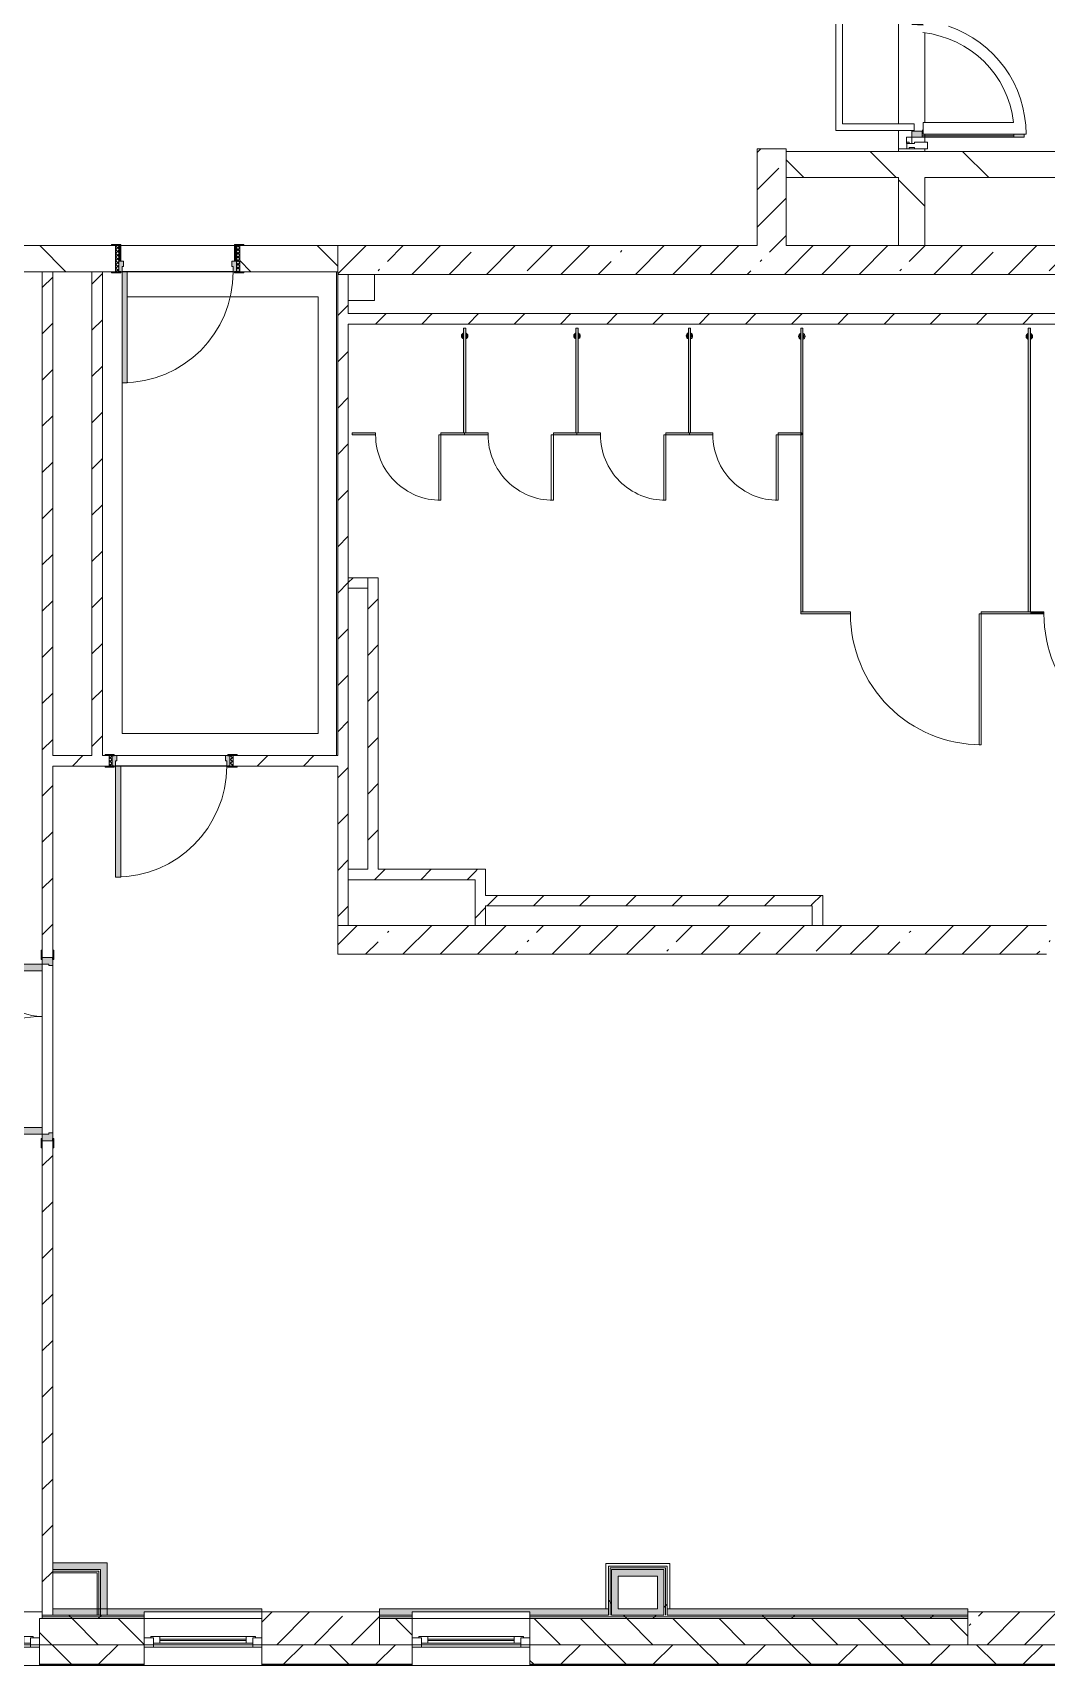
# Model space of a CAD drawing. Header units: millimetres. Extents: x 315 to 209858, y -8553 to 29000.
# Drawn here: x 166861 to 174615, y -258 to 12229 of the extents above; entities that cross this region are included whole.
import ezdxf

# ---------------------------------------------------------------- set-up
doc = ezdxf.new("R2010")
doc.units = ezdxf.units.MM
for name, color, linetype, lineweight in [('A-DETL-2', 7, 'Continuous', 5), ('A-DOOR-6', 7, 'Continuous', 5), ('A-GENM-6', 7, 'Continuous', 5), ('A-GLAZ-2', 7, 'Continuous', 5), ('A-GLAZ-CWMG-2', 7, 'Continuous', 5), ('A-WALL', 7, 'Continuous', 9), ('A-WALL-2', 7, 'Continuous', 5), ('I-WALL-5', 7, 'Continuous', 5), ('S-COLS-2', 7, 'Continuous', 5)]:
    doc.layers.add(name, color=color, linetype=linetype, lineweight=lineweight)
for name, color, linetype, lineweight, true_color in [('A-DETL-GENF-5', 7, 'Continuous', 5, 0xe2e2e2), ('A-DETL-GENF-6', 7, 'Continuous', 5, 0xaaaaaa), ('A-DOOR-2', 7, 'Continuous', 5, 0xaaaaaa), ('A-DOOR-3', 7, 'Continuous', 5, 0xe2e2e2), ('A-DOOR-FRAM-2', 7, 'Continuous', 5, 0xe2e2e2), ('A-DOOR-FRAM-3', 7, 'Continuous', 5, 0xaaaaaa), ('A-FLOR-2', 7, 'Continuous', 5, 0xaaaaaa), ('A-GENM-7', 7, 'Continuous', 5, 0xe2ddcd), ('I-WALL-3', 7, 'Continuous', 5, 0xe7e7e7), ('I-WALL-4', 7, 'Continuous', 9, 0xe7e7e7)]:
    doc.layers.add(name, color=color, linetype=linetype, lineweight=lineweight, true_color=true_color)
pattern_1 = [(45, (74985, 0), (-176.7767, 176.7767), [])]
pattern_2 = [(45, (74985, 0), (-285.1231, 285.1231), []), (45, (75270.13, 0), (-285.1231, 285.1231), [504.031, -100.806, 16.764, -84.042])]
pattern_3 = [(135, (74985, 0), (-353.5534, -353.5534), [])]
pattern_4 = [(45, (74985, 0), (-530.33, 530.33), []), (135, (74985, 0), (-530.33, -530.33), [])]

# ---------------------------------------------------------------- blocks, each defined once
blk = doc.blocks.new('120_Окно_СКБ_1Ст - 120_Окно_СКБ_1Ст 900х2500_h_ с форточкой-V149-2_3_2_птичка')
at = {"layer": 'A-GLAZ-2'}
for p, q in [((-450, -127), (-450, -57)), ((-450, -57), (-380, -57)), ((450, -57), (-450, -57)), ((-380, -57), (-380, -127)), ((380, -87), (-380, -87)), ((-380, -87), (-380, -127)), ((-330, -137), (-330, -87)), ((-330, -107), (330, -107)), ((330, -117), (-330, -117)), ((330, -137), (330, -87)), ((380, -127), (380, -57)), ((380, -57), (450, -57)), ((380, -127), (380, -87)), ((450, -57), (450, -127)), ((-380, -127), (-450, -127)), ((-450, -127), (-400, -127)), ((-380, -127), (-400, -127)), ((-400, -127), (-400, -137)), ((-400, -137), (400, -137)), ((400, -137), (-400, -137)), ((450, -127), (380, -127)), ((400, -127), (380, -127)), ((400, -127), (450, -127)), ((400, -137), (400, -127))]:
    blk.add_line(p, q, dxfattribs=at)
blk = doc.blocks.new('120_Окно_СКБ_1Ст - 120_Окно_СКБ_1Ст 900х2500_h_ с форточкой-22876038-2_3_2_птичка')
at = {"layer": 'A-GLAZ-2'}
for p, q in [((-450, -127), (-450, -57)), ((-450, -57), (-380, -57)), ((450, -57), (-450, -57)), ((-380, -57), (-380, -127)), ((380, -87), (-380, -87)), ((-380, -87), (-380, -127)), ((-330, -137), (-330, -87)), ((-330, -107), (330, -107)), ((330, -117), (-330, -117)), ((330, -137), (330, -87)), ((380, -127), (380, -57)), ((380, -57), (450, -57)), ((380, -127), (380, -87)), ((450, -57), (450, -127)), ((-380, -127), (-450, -127)), ((-450, -127), (-400, -127)), ((-380, -127), (-400, -127)), ((-400, -127), (-400, -137)), ((-400, -137), (400, -137)), ((400, -137), (-400, -137)), ((450, -127), (380, -127)), ((400, -127), (380, -127)), ((400, -127), (450, -127)), ((400, -137), (400, -127))]:
    blk.add_line(p, q, dxfattribs=at)
blk = doc.blocks.new('BSC_Колонна _Прямоугольная - 250х900-23282983-2_3_2_птичка')
at = {"layer": 'S-COLS-2'}
h = blk.add_hatch(dxfattribs=at)
h.set_pattern_fill('FP_145', color=256, style=0, pattern_type=2)
h.set_pattern_definition([(45, (-99480, -25), (-285.1231, 285.1231), []), (45, (-99194.88, -25), (-285.1231, 285.1231), [504.031, -100.806, 16.764, -84.042])])
h.paths.add_polyline_path([(450, -125), (450, 125), (-450, 125), (-450, -125)])
for p, q in [((450, 125), (-450, 125)), ((-450, 125), (-450, -125)), ((450, -125), (450, 125)), ((-450, -125), (450, -125))]:
    blk.add_line(p, q, dxfattribs=at)
blk = doc.blocks.new('110_Дверь_СКБ_2Ст - Д-5_п_ Из игровой в коридор-32215844-2_3_2_птичка')
at = {"layer": 'A-DOOR-3'}
for points in [[(-638, 940), (-638, 40), (-588, 40), (-588, 940)], [(612, 370), (612, 40), (662, 40), (662, 440), (612, 440)]]:
    blk.add_hatch(color=256, dxfattribs=at).paths.add_polyline_path(points)
h = blk.add_hatch(color=256, dxfattribs=at)
h.paths.add_polyline_path([(-688, 40), (-688, -40), (-628, -40), (-628, -10), (-638, -10), (-638, 40)])
h.paths.add_polyline_path([(652, -40), (712, -40), (712, 40), (662, 40), (662, -10), (652, -10)])
at = {"layer": 'A-DOOR-FRAM-2'}
for points in [[(-743, 40), (-672, 40), (-672, 48), (-743, 48)], [(698, 40), (768, 40), (768, 48), (698, 48)], [(-743, -48), (-672, -48), (-672, -40), (-743, -40)], [(698, -48), (768, -48), (768, -40), (698, -40)]]:
    blk.add_hatch(color=256, dxfattribs=at).paths.add_polyline_path(points)
at = {"layer": 'A-DOOR-2'}
for p, q in [((-638, 940), (-638, 40)), ((-588, 940), (-638, 940)), ((-588, 40), (-588, 940)), ((662, 440), (612, 440)), ((612, 440), (612, 40)), ((662, 40), (662, 440)), ((-638, 40), (-588, 40)), ((612, 40), (662, 40))]:
    blk.add_line(p, q, dxfattribs=at)
for centre, radius, start, end in [((-638, 40), 900, 0, 90), ((662, 40), 400, 90, 180)]:
    blk.add_arc(centre, radius, start, end, dxfattribs=at)
at = {"layer": 'A-DOOR-FRAM-3'}
for p, q in [((-672, 48), (-743, 48)), ((-743, 48), (-743, 40)), ((-743, 40), (-672, 40)), ((-638, 40), (-688, 40)), ((-688, 40), (-688, -40)), ((-672, 40), (-672, 48)), ((-638, -10), (-638, 40)), ((662, 40), (662, -10)), ((712, 40), (662, 40)), ((768, 48), (698, 48)), ((698, 48), (698, 40)), ((698, 40), (768, 40)), ((712, -40), (712, 40)), ((768, 40), (768, 48)), ((-672, -40), (-743, -40)), ((-743, -40), (-743, -48)), ((-743, -48), (-672, -48)), ((-688, -40), (-628, -40)), ((-672, -39), (-688, -39)), ((-688, -39), (-688, -40)), ((-688, -40), (-672, -40)), ((-672, -40), (-672, -39)), ((-672, -48), (-672, -40)), ((-628, -10), (-638, -10)), ((-628, -40), (-628, -10)), ((662, -10), (652, -10)), ((652, -10), (652, -40)), ((652, -40), (712, -40)), ((712, -39), (698, -39)), ((698, -39), (698, -40)), ((698, -40), (712, -40)), ((768, -40), (698, -40)), ((698, -40), (698, -48)), ((698, -48), (768, -48)), ((712, -40), (712, -39)), ((768, -48), (768, -40))]:
    blk.add_line(p, q, dxfattribs=at)
blk = doc.blocks.new('BSC_Колонна _Прямоугольная - 250х900-V151-2_3_2_птичка')
at = {"layer": 'S-COLS-2'}
h = blk.add_hatch(dxfattribs=at)
h.set_pattern_fill('FP_148', color=256, style=0, pattern_type=2)
h.set_pattern_definition([(45, (-94080, -25), (-285.1231, 285.1231), []), (45, (-93794.88, -25), (-285.1231, 285.1231), [504.031, -100.806, 16.764, -84.042])])
h.paths.add_polyline_path([(450, -125), (450, 125), (-450, 125), (-450, -125), (-379, -125)])
for p, q in [((450, 125), (-450, 125)), ((-450, 125), (-450, -125)), ((450, -125), (450, 125)), ((-450, -125), (450, -125))]:
    blk.add_line(p, q, dxfattribs=at)
blk = doc.blocks.new('110_Дверь_СКБ_1Ст_Внутренняя1 - Д-8 950x2100h_охрана-V107-2_3_2_птичка')
at = {"layer": 'A-DOOR-2'}
h = blk.add_hatch(dxfattribs=at)
h.set_pattern_fill('FP_118', color=256, style=0, pattern_type=2)
h.set_pattern_definition([(135, (1826.41, 164.685), (-14.14214, -14.14214), []), (225, (1826.41, 164.685), (14.14214, -14.14214), [])])
h.paths.add_polyline_path([(487, 100), (462, 100), (462, -100), (487, -100)])
at = {"layer": 'A-DOOR-3'}
h = blk.add_hatch(color=256, dxfattribs=at)
h.paths.add_polyline_path([(437, 100), (437, 60), (427, 60), (427, 20), (462, 20), (462, 100)])
h.paths.add_polyline_path([(-413, 100), (-438, 100), (-438, 20), (-403, 20), (-403, 60), (-413, 60)])
at = {"layer": 'A-DOOR-FRAM-2'}
for points in [[(397, 950), (397, 100), (437, 100), (437, 950)], [(-493, 108), (-493, 100), (-423, 100), (-423, 108)], [(-423, 20), (-438, 20), (-438, -100), (-423, -100)], [(517, 108), (447, 108), (447, 100), (517, 100)], [(462, 20), (447, 20), (447, -100), (462, -100)], [(-493, -100), (-493, -108), (-423, -108), (-423, -100)], [(447, -100), (447, -108), (517, -108), (517, -100)]]:
    blk.add_hatch(color=256, dxfattribs=at).paths.add_polyline_path(points)
at = {"layer": 'A-DOOR-FRAM-3'}
h = blk.add_hatch(dxfattribs=at)
h.set_pattern_fill('FP_119', color=256, style=0, pattern_type=2)
h.set_pattern_definition([(45, (-296.384, 164.685), (-14.1421, 14.1421), []), (135, (-296.384, 164.685), (-14.1421, -14.1421), [])])
h.paths.add_polyline_path([(-438, 100), (-463, 100), (-463, -100), (-438, -100)])
at = {"layer": 'A-DOOR-2'}
for p, q in [((437, 950), (397, 950)), ((397, 950), (397, 100)), ((437, 100), (437, 950)), ((397, 100), (437, 100))]:
    blk.add_line(p, q, dxfattribs=at)
blk.add_arc((437, 100), 850, 90, 180, dxfattribs=at)
at = {"layer": 'A-DOOR-FRAM-3'}
for p, q in [((-423, 108), (-493, 108)), ((-493, 108), (-493, 100)), ((-493, 100), (-423, 100)), ((-438, 100), (-463, 100)), ((-463, 100), (-463, -100)), ((-413, 100), (-438, 100)), ((-438, 100), (-438, 20)), ((-438, -100), (-438, 100)), ((-423, 100), (-438, 100)), ((-438, 100), (-438, 99)), ((-438, 99), (-423, 99)), ((-438, 20), (-403, 20)), ((-423, 20), (-438, 20)), ((-438, 20), (-438, -100)), ((-423, 100), (-423, 108)), ((-423, 99), (-423, 100)), ((-423, -100), (-423, 20)), ((-413, 60), (-413, 100)), ((-403, 60), (-413, 60)), ((-403, 20), (-403, 60)), ((437, 60), (427, 60)), ((427, 60), (427, 20)), ((427, 20), (462, 20)), ((437, 100), (437, 60)), ((462, 100), (437, 100)), ((517, 108), (447, 108)), ((447, 108), (447, 100)), ((462, 100), (447, 100)), ((447, 100), (447, 99)), ((447, 100), (517, 100)), ((447, 99), (462, 99)), ((462, 20), (447, 20)), ((447, 20), (447, -100)), ((462, 20), (462, 100)), ((487, 100), (462, 100)), ((462, 100), (462, -100)), ((462, 99), (462, 100)), ((462, -100), (462, 20)), ((487, -100), (487, 100)), ((517, 100), (517, 108)), ((-423, -100), (-493, -100)), ((-493, -100), (-493, -108)), ((-493, -108), (-423, -108)), ((-463, -100), (-438, -100)), ((-438, -100), (-423, -100)), ((-423, -108), (-423, -100)), ((447, -100), (462, -100)), ((517, -100), (447, -100)), ((447, -100), (447, -108)), ((447, -108), (517, -108)), ((462, -100), (487, -100)), ((517, -108), (517, -100))]:
    blk.add_line(p, q, dxfattribs=at)
blk = doc.blocks.new('110_Дверь_СКБ_1Ст_Внутренняя1 - Д-8 950x2100h_охрана-V153-2_3_2_птичка')
at = {"layer": 'A-DOOR-2'}
h = blk.add_hatch(dxfattribs=at)
h.set_pattern_fill('FP_150', color=256, style=0, pattern_type=2)
h.set_pattern_definition([(135, (1826.41, 104.685), (-14.14214, -14.14214), []), (225, (1826.41, 104.685), (14.14214, -14.14214), [])])
h.paths.add_polyline_path([(487, 40), (462, 40), (462, -40), (487, -40)])
at = {"layer": 'A-DOOR-3'}
h = blk.add_hatch(color=256, dxfattribs=at)
h.paths.add_polyline_path([(437, 40), (437, 0), (427, 0), (427, -40), (462, -40), (462, 40)])
h.paths.add_polyline_path([(-413, 40), (-438, 40), (-438, -40), (-403, -40), (-403, 0), (-413, 0)])
at = {"layer": 'A-DOOR-FRAM-2'}
for points in [[(397, 890), (397, 40), (437, 40), (437, 890)], [(-493, 48), (-493, 40), (-423, 40), (-423, 48)], [(517, 48), (447, 48), (447, 40), (517, 40)], [(-423, -40), (-493, -40), (-493, -48), (-423, -48)], [(447, -40), (447, -48), (517, -48), (517, -40)]]:
    blk.add_hatch(color=256, dxfattribs=at).paths.add_polyline_path(points)
at = {"layer": 'A-DOOR-FRAM-3'}
h = blk.add_hatch(dxfattribs=at)
h.set_pattern_fill('FP_151', color=256, style=0, pattern_type=2)
h.set_pattern_definition([(45, (-296.384, 104.685), (-14.1421, 14.1421), []), (135, (-296.384, 104.685), (-14.1421, -14.1421), [])])
h.paths.add_polyline_path([(-438, 40), (-463, 40), (-463, -40), (-438, -40)])
at = {"layer": 'A-DOOR-2'}
for p, q in [((437, 890), (397, 890)), ((397, 890), (397, 40)), ((437, 40), (437, 890)), ((397, 40), (437, 40))]:
    blk.add_line(p, q, dxfattribs=at)
blk.add_arc((437, 40), 850, 90, 180, dxfattribs=at)
at = {"layer": 'A-DOOR-FRAM-3'}
for p, q in [((-423, 48), (-493, 48)), ((-493, 48), (-493, 40)), ((-493, 40), (-423, 40)), ((-438, 40), (-463, 40)), ((-463, 40), (-463, -40)), ((-413, 40), (-438, 40)), ((-438, 40), (-438, -40)), ((-438, -40), (-438, 40)), ((-423, 40), (-438, 40)), ((-438, 40), (-438, 39)), ((-438, 39), (-423, 39)), ((-423, 40), (-423, 48)), ((-423, 39), (-423, 40)), ((-413, 0), (-413, 40)), ((-403, 0), (-413, 0)), ((-403, -40), (-403, 0)), ((437, 0), (427, 0)), ((427, 0), (427, -40)), ((437, 40), (437, 0)), ((462, 40), (437, 40)), ((517, 48), (447, 48)), ((447, 48), (447, 40)), ((462, 40), (447, 40)), ((447, 40), (447, 39)), ((447, 40), (517, 40)), ((447, 39), (462, 39)), ((462, -40), (462, 40)), ((487, 40), (462, 40)), ((462, 40), (462, -40)), ((462, 39), (462, 40)), ((487, -40), (487, 40)), ((517, 40), (517, 48)), ((-423, -40), (-493, -40)), ((-493, -40), (-493, -48)), ((-493, -48), (-423, -48)), ((-463, -40), (-438, -40)), ((-423, -39), (-438, -39)), ((-438, -39), (-438, -40)), ((-438, -40), (-403, -40)), ((-438, -40), (-423, -40)), ((-423, -40), (-423, -39)), ((-423, -48), (-423, -40)), ((427, -40), (462, -40)), ((462, -39), (447, -39)), ((447, -39), (447, -40)), ((447, -40), (462, -40)), ((517, -40), (447, -40)), ((447, -40), (447, -48)), ((447, -48), (517, -48)), ((462, -40), (462, -39)), ((462, -40), (487, -40)), ((517, -48), (517, -40))]:
    blk.add_line(p, q, dxfattribs=at)
blk = doc.blocks.new('131_Сантехническая перегородка 7 - СП-1-V234-2_3_2_птичка')
at = {"layer": 'A-GENM-7'}
blk.add_hatch(color=256, dxfattribs=at).paths.add_polyline_path([(2166, 8), (-4, 8), (-4, -8), (2166, -8)])
at = {"layer": 'A-GENM-6'}
for p, q in [((2166, 8), (-4, 8)), ((-4, 8), (-4, -8)), ((2166, -8), (2166, 8)), ((-4, -8), (2166, -8))]:
    blk.add_line(p, q, dxfattribs=at)
at = {"layer": 'A-GENM-6', "flags": 128}
for points in [[(71, 8), (71, 9), (71, 9), (70, 9), (70, 10), (70, 10), (69, 11), (69, 11), (68, 12), (68, 12), (67, 12), (67, 13), (66, 13), (66, 13), (65, 14), (65, 14), (64, 14), (64, 14), (63, 14), (62, 15), (62, 15), (61, 15), (61, 15), (60, 15), (59, 15), (59, 15), (58, 15), (58, 15), (57, 15), (56, 15), (56, 15), (55, 15), (55, 15), (54, 14), (54, 14), (53, 14), (52, 14), (52, 13), (51, 13), (51, 13), (50, 13), (50, 12), (49, 12), (49, 11), (48, 11), (48, 11), (48, 10), (47, 10), (47, 9), (46, 9), (46, 8), (46, 8)], [(46, -8), (46, -9), (47, -9), (47, -9), (47, -10), (48, -10), (48, -11), (49, -11), (49, -12), (50, -12), (50, -12), (51, -13), (51, -13), (52, -13), (52, -14), (53, -14), (53, -14), (54, -14), (54, -14), (55, -15), (56, -15), (56, -15), (57, -15), (57, -15), (58, -15), (59, -15), (59, -15), (60, -15), (60, -15), (61, -15), (62, -15), (62, -15), (63, -15), (63, -14), (64, -14), (64, -14), (65, -14), (66, -13), (66, -13), (67, -13), (67, -13), (68, -12), (68, -12), (69, -11), (69, -11), (69, -11), (70, -10), (70, -10), (71, -9), (71, -9), (71, -8), (71, -8)]]:
    blk.add_lwpolyline(points, dxfattribs=at)
at = {"layer": 'A-GENM-6'}
for radius, start, end in [(24.6, 19.9113, 160.0887), (17.6, 45, 135), (17.6, 45, 135), (15.1, 45, 135), (24.6, 199.9113, 340.0887), (17.6, 225, 315), (17.6, 225, 315), (15.1, 225, 315)]:
    blk.add_arc((59, 0), radius, start, end, dxfattribs=at)
blk = doc.blocks.new('131_Сантехническая перегородка 6 - СП-1-V235-2_3_2_птичка')
at = {"layer": 'A-GENM-7'}
blk.add_hatch(color=256, dxfattribs=at).paths.add_polyline_path([(800, 8), (0, 8), (0, -8), (800, -8)])
at = {"layer": 'A-GENM-6'}
for p, q in [((800, 8), (0, 8)), ((0, 8), (0, -8)), ((800, -8), (800, 8)), ((0, -8), (800, -8))]:
    blk.add_line(p, q, dxfattribs=at)
at = {"layer": 'A-GENM-6', "flags": 128}
for points in [[(71, 8), (71, 9), (71, 9), (70, 9), (70, 10), (70, 10), (69, 11), (69, 11), (68, 12), (68, 12), (67, 12), (67, 13), (66, 13), (66, 13), (65, 14), (65, 14), (64, 14), (64, 14), (63, 14), (62, 15), (62, 15), (61, 15), (61, 15), (60, 15), (59, 15), (59, 15), (58, 15), (58, 15), (57, 15), (56, 15), (56, 15), (55, 15), (55, 15), (54, 14), (54, 14), (53, 14), (52, 14), (52, 13), (51, 13), (51, 13), (50, 13), (50, 12), (49, 12), (49, 11), (48, 11), (48, 11), (48, 10), (47, 10), (47, 9), (46, 9), (46, 8), (46, 8)], [(46, -8), (46, -9), (47, -9), (47, -9), (47, -10), (48, -10), (48, -11), (49, -11), (49, -12), (50, -12), (50, -12), (51, -13), (51, -13), (52, -13), (52, -14), (53, -14), (53, -14), (54, -14), (54, -14), (55, -15), (56, -15), (56, -15), (57, -15), (57, -15), (58, -15), (59, -15), (59, -15), (60, -15), (60, -15), (61, -15), (62, -15), (62, -15), (63, -15), (63, -14), (64, -14), (64, -14), (65, -14), (66, -13), (66, -13), (67, -13), (67, -13), (68, -12), (68, -12), (69, -11), (69, -11), (69, -11), (70, -10), (70, -10), (71, -9), (71, -9), (71, -8), (71, -8)]]:
    blk.add_lwpolyline(points, dxfattribs=at)
at = {"layer": 'A-GENM-6'}
for radius, start, end in [(24.6, 19.9113, 160.0887), (17.6, 45, 135), (17.6, 45, 135), (15.1, 45, 135), (24.6, 199.9113, 340.0887), (17.6, 225, 315), (17.6, 225, 315), (15.1, 225, 315)]:
    blk.add_arc((59, 0), radius, start, end, dxfattribs=at)
blk = doc.blocks.new('131_Сантехническая перегородка_Дверь МГН - СД-1-V236-2_3_2_птичка')
at = {"layer": 'A-GENM-7'}
for points in [[(-370, 8), (-370, -8), (10, -8), (10, 8)], [(1010, 8), (1010, -8), (1390, -8), (1390, 8), (1276, 8)]]:
    blk.add_hatch(color=256, dxfattribs=at).paths.add_polyline_path(points)
at = {"layer": 'A-DOOR-6'}
for p, q in [((10, 1008), (26, 1008)), ((10, 8), (10, 1008)), ((26, 8), (26, 1008)), ((10, 8), (26, 8))]:
    blk.add_line(p, q, dxfattribs=at)
blk.add_arc((10, 8), 1000, 360, 90, dxfattribs=at)
at = {"layer": 'A-GENM-6'}
for p, q in [((10, 8), (-370, 8)), ((-370, 8), (-370, -8)), ((10, -8), (10, 8)), ((1390, 8), (1010, 8)), ((1010, 8), (1010, -8)), ((1390, -8), (1390, 8)), ((-370, -8), (10, -8)), ((1010, -8), (1390, -8))]:
    blk.add_line(p, q, dxfattribs=at)
blk = doc.blocks.new('131_Сантехническая перегородка_Дверь 5 - СД-1-V237-2_3_2_птичка')
at = {"layer": 'A-GENM-7'}
for points in [[(70, 8), (70, -8), (250, -8), (250, 8)], [(750, 8), (750, -8), (930, -8), (930, 8)]]:
    blk.add_hatch(color=256, dxfattribs=at).paths.add_polyline_path(points)
at = {"layer": 'A-DOOR-6'}
for p, q in [((266, 508), (250, 508)), ((250, 8), (250, 508)), ((266, 8), (266, 508)), ((266, 8), (250, 8))]:
    blk.add_line(p, q, dxfattribs=at)
blk.add_arc((250, 8), 500, 360, 90, dxfattribs=at)
at = {"layer": 'A-GENM-6'}
for p, q in [((250, 8), (70, 8)), ((70, 8), (70, -8)), ((250, -8), (250, 8)), ((930, 8), (750, 8)), ((750, 8), (750, -8)), ((930, -8), (930, 8)), ((70, -8), (250, -8)), ((750, -8), (930, -8))]:
    blk.add_line(p, q, dxfattribs=at)
blk = doc.blocks.new('131_Сантехническая перегородка_Дверь МГН 2 - СД-1-V238-2_3_2_птичка')
at = {"layer": 'A-GENM-7'}
for points in [[(-430, 8), (-430, -8), (10, -8), (10, 8)], [(1010, 8), (1010, -8), (1110, -8), (1110, 8)]]:
    blk.add_hatch(color=256, dxfattribs=at).paths.add_polyline_path(points)
at = {"layer": 'A-DOOR-6'}
for p, q in [((10, 1008), (26, 1008)), ((10, 8), (10, 1008)), ((26, 8), (26, 1008)), ((10, 8), (26, 8))]:
    blk.add_line(p, q, dxfattribs=at)
blk.add_arc((10, 8), 1000, 360, 90, dxfattribs=at)
at = {"layer": 'A-GENM-6'}
for p, q in [((10, 8), (-430, 8)), ((-430, 8), (-430, -8)), ((10, -8), (10, 8)), ((1110, 8), (1010, 8)), ((1010, 8), (1010, -8)), ((1110, -8), (1110, 8)), ((-430, -8), (10, -8)), ((1010, -8), (1110, -8))]:
    blk.add_line(p, q, dxfattribs=at)
blk = doc.blocks.new('Дверь_Витражная_остекление_ - ВВ-7 остекление-32349468-2_3_2_птичка')
at = {"layer": 'A-DETL-GENF-5'}
for points in [[(-860, -107), (-860, -880), (-837, -880), (-837, -107), (-815, -107), (-815, -20), (-860, -20)], [(865, -104), (878, -104), (878, -880), (910, -880), (910, -140), (900, -140), (900, -40), (910, -40), (910, -20), (865, -20)]]:
    blk.add_hatch(color=256, dxfattribs=at).paths.add_polyline_path(points)
at = {"layer": 'A-DETL-GENF-6'}
for p, q in [((-815, -20), (-860, -20)), ((-860, -880), (-860, -20)), ((-815, -20), (-860, -20)), ((-860, -20), (-860, -880)), ((-860, -100), (-815, -100)), ((-850, -800), (-850, -100)), ((-815, -107), (-815, -20)), ((-815, -107), (-815, -20)), ((-806, -107), (-806, -100)), ((865, -104), (865, -20)), ((865, -20), (865, -104)), ((900, -100), (865, -100)), ((900, -800), (900, -140)), ((910, -880), (910, -140)), ((910, -880), (910, -140)), ((-860, -800), (-837, -800)), ((910, -800), (878, -800)), ((-860, -880), (-837, -880)), ((-860, -880), (-837, -880)), ((910, -880), (878, -880)), ((878, -880), (910, -880))]:
    blk.add_line(p, q, dxfattribs=at)
at = {"layer": 'A-DOOR-2'}
for p, q in [((-910, 20), (-860, 20)), ((-910, -20), (-910, 20)), ((-860, 20), (-860, -20)), ((860, 20), (910, 20)), ((860, -20), (860, 20)), ((910, 20), (910, -20)), ((-860, -20), (-910, -20)), ((-860, -880), (-860, -20)), ((910, -20), (860, -20)), ((860, -104), (860, -39))]:
    blk.add_line(p, q, dxfattribs=at)
for centre, start, end in [((-860, -20), 354.2215, 0), ((860, -20), 180, 185.7785), ((-860, -20), 270, 271.5473)]:
    blk.add_arc(centre, 860, start, end, dxfattribs=at)
blk = doc.blocks.new('Прямоугольный импост - Импост структурный с накладкой - 160мм Темный-32310142-2_3_2_птичка')
at = {"layer": 'A-GLAZ-CWMG-2'}
for p, q in [((-50, 0), (-50, 17)), ((-50, 17), (0, 17)), ((-40, 0), (-50, 0)), ((-40, -40), (-40, 0)), ((0, 0), (-10, 0)), ((-10, 0), (-10, -40)), ((0, 17), (0, 0)), ((-50, -140), (-50, -40)), ((-50, -40), (-40, -40)), ((-10, -40), (0, -40)), ((0, -40), (0, -140)), ((0, -140), (-50, -140))]:
    blk.add_line(p, q, dxfattribs=at)

msp = doc.modelspace()

# ---------------------------------------------------------------- hatches: boundary and pattern name
at = {"layer": 'A-WALL-2'}
h = msp.add_hatch(dxfattribs=at)
h.set_pattern_fill('FP_115', color=256, style=0, pattern_type=2)
h.set_pattern_definition([(135, (74985, 0), (-176.7767, -176.7767), [])])
h.paths.add_polyline_path([(197815, -100), (197815, 100), (197015, 100), (197015, -100)])
h.paths.add_polyline_path([(184821, -100), (185215, -100), (185215, 100), (183915, 100), (183915, -100), (184300.5, -100)])
h.paths.add_polyline_path([(194189.4, -100), (194315, -100), (194315, 100), (193815, 100), (193815, -100)])
h.paths.add_polyline_path([(188415, -100), (188665, -100), (188665, 100), (188415, 100)])
h.paths.add_polyline_path([(190546.1, -100), (190615, -100), (190615, 100), (189565, 100), (189565, -100)])
h.paths.add_polyline_path([(169765, -100), (169765, 100), (169515, 100), (169515, -100), (169727.4, -100)])
h.paths.add_polyline_path([(176715, -100), (176715, 100), (175815, 100), (175815, -100), (175973, -100)])
h.paths.add_polyline_path([(170665, -100), (174015, -100), (174015, 100), (170665, 100)])
h.paths.add_polyline_path([(179095.8, -100), (179815, -100), (179815, 100), (178765, 100), (178765, -100)])
h.paths.add_polyline_path([(177865, -100), (177865, 100), (177615, 100), (177615, -100)])
h.paths.add_polyline_path([(167645.5, -100), (167715, -100), (167715, 100), (166915, 100), (166915, -100), (167125.1, -100)])
h = msp.add_hatch(dxfattribs=at)
h.set_pattern_fill('FP_105', color=256, style=0, pattern_type=2)
h.set_pattern_definition([(45, (74985, 0), (-353.5534, 353.5534), []), (135, (74985, 0), (-353.5534, -353.5534), [])])
h.paths.add_polyline_path([(197015, -250), (197815, -250), (197815, -100), (197015, -100)])
h.paths.add_polyline_path([(196115, -250), (196115, -100), (195215, -100), (195215, -250), (195750.8, -250)])
h.paths.add_polyline_path([(199914.6, -250), (200065, -250), (200065, -100), (198715, -100), (198715, -250), (198873.6, -250)])
h.paths.add_polyline_path([(188464.3, -250), (188665, -250), (188665, -100), (187515, -100), (187515, -250), (187943.8, -250)])
h.paths.add_polyline_path([(184300.5, -250), (185215, -250), (185215, -100), (183915, -100), (183915, -250)])
h.paths.add_polyline_path([(183015, -250), (183015, -100), (182115, -100), (182115, -250), (182218.7, -250)])
h.paths.add_polyline_path([(189565, -250), (190615, -250), (190615, -100), (189565, -100)])
h.paths.add_polyline_path([(194315, -250), (194315, -100), (192915, -100), (192915, -250), (194189.4, -250)])
h.paths.add_polyline_path([(169765, -250), (169765, -100), (168615, -100), (168615, -250), (169727.4, -250)])
h.paths.add_polyline_path([(179095.8, -250), (179815, -250), (179815, -100), (178765, -100), (178765, -250)])
h.paths.add_polyline_path([(170768.4, -250), (174915, -250), (174915, -100), (170665, -100), (170665, -250)])
h.paths.add_polyline_path([(177865, -250), (177865, -100), (175815, -100), (175815, -250), (177014, -250)])
h.paths.add_polyline_path([(167645.5, -250), (167715, -250), (167715, -100), (166915, -100), (166915, -250), (167125.1, -250)])
h.paths.add_polyline_path([(164522.7, -250), (166015, -250), (166015, -100), (164195, -100), (164195, -250)])
at = {"layer": 'I-WALL-3'}
for points in [[(171340, 175), (171340, 475), (171290, 475), (171290, 175)], [(171640, 425), (171690, 425), (171690, 475), (171340, 475), (171340, 425)], [(171690, 175), (171690, 425), (171640, 425), (171640, 175)]]:
    msp.add_hatch(color=256, dxfattribs=at).paths.add_polyline_path(points)
at = {"layer": 'I-WALL-4'}
for points in [[(167381, 475), (167431, 475), (167431, 525), (167015, 525), (167015, 475)], [(167431, 125), (167431, 475), (167381, 475), (167381, 125)], [(167015, 125), (167715, 125), (167715, 150), (168615, 150), (168615, 175), (167015, 175)]]:
    msp.add_hatch(color=256, dxfattribs=at).paths.add_polyline_path(points)
h = msp.add_hatch(color=256, dxfattribs=at)
h.paths.add_polyline_path([(174015, 125), (174015, 175), (171715, 175), (171715, 125), (173891.2, 125)])
h.paths.add_polyline_path([(169515, 125), (169765, 125), (169765, 150), (170665, 150), (170665, 125), (171265, 125), (171265, 175), (169515, 175), (169515, 150)])
h.paths.add_polyline_path([(171290, 125), (171690, 125), (171690, 175), (171290, 175)])
at = {"layer": 'I-WALL-5'}
h = msp.add_hatch(dxfattribs=at)
h.set_pattern_fill('FP_113', color=256, style=0, pattern_type=2)
h.set_pattern_definition(pattern_2)
h.paths.add_polyline_path([(172624, 10600), (172624, 11340), (172404, 11340), (172404, 10600)])
h = msp.add_hatch(dxfattribs=at)
h.set_pattern_fill('FP_116', color=256, style=0, pattern_type=2)
h.set_pattern_definition(pattern_3)
h.paths.add_polyline_path([(175574, 11120), (175574, 11320), (172624, 11320), (172624, 11120), (174932.1, 11120)])
h = msp.add_hatch(dxfattribs=at)
h.set_pattern_fill('FP_116', color=256, style=0, pattern_type=2)
h.set_pattern_definition(pattern_3)
h.paths.add_polyline_path([(173685, 10600), (173685, 11120), (173485, 11120), (173485, 10600)])
h = msp.add_hatch(dxfattribs=at)
h.set_pattern_fill('FP_116', color=256, style=0, pattern_type=2)
h.set_pattern_definition(pattern_3)
h.paths.add_polyline_path([(167395, 10400), (167495, 10400), (167495, 10600), (166370, 10600), (166370, 10400), (167315, 10400)])
h.paths.add_polyline_path([(164595, 10400), (164970, 10400), (164970, 10600), (164595, 10600), (164595, 10520)])
h.paths.add_polyline_path([(169195, 10400), (169195, 10600), (168445, 10600), (168445, 10400), (168686.5, 10400)])
h = msp.add_hatch(dxfattribs=at)
h.set_pattern_fill('FP_113', color=256, style=0, pattern_type=2)
h.set_pattern_definition(pattern_2)
h.paths.add_polyline_path([(176595, 10380), (176595, 10600), (169195, 10600), (169195, 10380), (174932.1, 10380)])
h = msp.add_hatch(dxfattribs=at)
h.set_pattern_fill('FP_117', color=256, style=0, pattern_type=2)
h.set_pattern_definition(pattern_1)
h.paths.add_polyline_path([(166935, 125), (167015, 125), (167015, 3755), (166935, 3755), (166935, 318)])
h.paths.add_polyline_path([(167015, 5155), (167015, 10400), (166935, 10400), (166935, 5155), (166985, 5155)])
h = msp.add_hatch(dxfattribs=at)
h.set_pattern_fill('FP_117', color=256, style=0, pattern_type=2)
h.set_pattern_definition(pattern_1)
h.paths.add_polyline_path([(167315, 6700), (167395, 6700), (167395, 10400), (167315, 10400), (167315, 6827)])
h = msp.add_hatch(dxfattribs=at)
h.set_pattern_fill('FP_117', color=256, style=0, pattern_type=2)
h.set_pattern_definition(pattern_1)
h.paths.add_polyline_path([(169275, 5400), (169275, 10380), (169195, 10377.4), (169195, 5400)])
h = msp.add_hatch(dxfattribs=at)
h.set_pattern_fill('FP_117', color=256, style=0, pattern_type=2)
h.set_pattern_definition(pattern_1)
h.paths.add_polyline_path([(176065, 10000), (176065, 10080), (169275, 10080), (169275, 10000), (172850.2, 10000)])
h = msp.add_hatch(dxfattribs=at)
h.set_pattern_fill('FP_117', color=256, style=0, pattern_type=2)
h.set_pattern_definition(pattern_1)
h.paths.add_polyline_path([(169425, 7980), (169425, 8060), (169275, 8060), (169275, 7980)])
h = msp.add_hatch(dxfattribs=at)
h.set_pattern_fill('FP_117', color=256, style=0, pattern_type=2)
h.set_pattern_definition(pattern_1)
h.paths.add_polyline_path([(169275, 7980), (169505, 7980), (169505, 8060), (169275, 8060), (169275, 8010.5)])
h = msp.add_hatch(dxfattribs=at)
h.set_pattern_fill('FP_117', color=256, style=0, pattern_type=2)
h.set_pattern_definition(pattern_1)
h.paths.add_polyline_path([(169505, 5830), (169505, 7980), (169425, 7980), (169425, 5830)])
h = msp.add_hatch(dxfattribs=at)
h.set_pattern_fill('FP_117', color=256, style=0, pattern_type=2)
h.set_pattern_definition(pattern_1)
h.paths.add_polyline_path([(168686.5, 6620), (169195, 6620), (169195, 6700), (168395, 6700), (168395, 6620), (168425, 6620)])
h.paths.add_polyline_path([(167015, 6620), (167445, 6620), (167445, 6700), (167015, 6700)])
h = msp.add_hatch(dxfattribs=at)
h.set_pattern_fill('FP_117', color=256, style=0, pattern_type=2)
h.set_pattern_definition(pattern_1)
h.paths.add_polyline_path([(170245, 5750), (170245, 5830), (169275, 5830), (169275, 5750)])
h = msp.add_hatch(dxfattribs=at)
h.set_pattern_fill('FP_117', color=256, style=0, pattern_type=2)
h.set_pattern_definition(pattern_1)
h.paths.add_polyline_path([(170325, 5400), (170325, 5830), (170245, 5830), (170245, 5400)])
h = msp.add_hatch(dxfattribs=at)
h.set_pattern_fill('FP_117', color=256, style=0, pattern_type=2)
h.set_pattern_definition(pattern_1)
h.paths.add_polyline_path([(172825, 5550), (172825, 5630), (170325, 5630), (170325, 5550)])
h = msp.add_hatch(dxfattribs=at)
h.set_pattern_fill('FP_117', color=256, style=0, pattern_type=2)
h.set_pattern_definition(pattern_1)
h.paths.add_polyline_path([(172850.2, 5400), (172905, 5400), (172905, 5630), (172825, 5630), (172825, 5400)])
h = msp.add_hatch(dxfattribs=at)
h.set_pattern_fill('FP_113', color=256, style=0, pattern_type=2)
h.set_pattern_definition(pattern_2)
h.paths.add_polyline_path([(176595, 5180), (176595, 5400), (175695, 5400), (175695, 5180), (176555, 5180)])
h.paths.add_polyline_path([(172850.2, 5180), (174645, 5180), (174645, 5400), (169195, 5400), (169195, 5180)])
h = msp.add_hatch(dxfattribs=at)
h.set_pattern_fill('FP_205', color=256, style=0, pattern_type=2)
h.set_pattern_definition(pattern_4)
h.paths.add_polyline_path([(171265, 125), (171277.5, 125), (171277.5, 500), (171265, 500), (171265, 175)])
h = msp.add_hatch(dxfattribs=at)
h.set_pattern_fill('FP_205', color=256, style=0, pattern_type=2)
h.set_pattern_definition(pattern_4)
h.paths.add_polyline_path([(171277.5, 125), (171290, 125), (171290, 487.5), (171277.5, 487.5), (171277.5, 175)])
h = msp.add_hatch(dxfattribs=at)
h.set_pattern_fill('FP_205', color=256, style=0, pattern_type=2)
h.set_pattern_definition(pattern_4)
h.paths.add_polyline_path([(171690, 125), (171702.5, 125), (171702.5, 475), (171690, 475), (171690, 175)])
h = msp.add_hatch(dxfattribs=at)
h.set_pattern_fill('FP_205', color=256, style=0, pattern_type=2)
h.set_pattern_definition(pattern_4)
h.paths.add_polyline_path([(171702.5, 125), (171715, 125), (171715, 487.5), (171702.5, 487.5), (171702.5, 175)])
h = msp.add_hatch(dxfattribs=at)
h.set_pattern_fill('FP_205', color=256, style=0, pattern_type=2)
h.set_pattern_definition(pattern_4)
h.paths.add_polyline_path([(167715, 112.5), (167715, 125), (166935, 125), (166935, 112.5), (167645.5, 112.5)])
h = msp.add_hatch(dxfattribs=at)
h.set_pattern_fill('FP_205', color=256, style=0, pattern_type=2)
h.set_pattern_definition(pattern_4)
h.paths.add_polyline_path([(171288.8, 112.5), (174015, 112.5), (174015, 125), (170665, 125), (170665, 112.5), (170768.4, 112.5)])
h.paths.add_polyline_path([(169515, 112.5), (169765, 112.5), (169765, 125), (169515, 125)])
h = msp.add_hatch(dxfattribs=at)
h.set_pattern_fill('FP_205', color=256, style=0, pattern_type=2)
h.set_pattern_definition(pattern_4)
h.paths.add_polyline_path([(166935, 100), (167715, 100), (167715, 112.5), (166935, 112.5)])
h = msp.add_hatch(dxfattribs=at)
h.set_pattern_fill('FP_205', color=256, style=0, pattern_type=2)
h.set_pattern_definition(pattern_4)
h.paths.add_polyline_path([(173891.2, 100), (174015, 100), (174015, 112.5), (170665, 112.5), (170665, 100), (172850.2, 100)])
h.paths.add_polyline_path([(169765, 100), (169765, 112.5), (169515, 112.5), (169515, 100), (169727.4, 100)])

# ---------------------------------------------------------------- linework, layer by layer
at = {"layer": 'A-DETL-2'}
for p, q in [((167585, 10207.5), (169045, 10207.5)), ((169045, 10207.5), (169045, 6867.5)), ((167545, 6867.5), (167545, 9550)), ((169045, 6867.5), (167545, 6867.5))]:
    msp.add_line(p, q, dxfattribs=at)
at = {"layer": 'A-FLOR-2'}
for p, q in [((173005, 13150), (173005, 11481.2)), ((173055, 11531.2), (173055, 13100)), ((173605, 11531.2), (173055, 11531.2)), ((173605, 11481.2), (173605, 11531.2)), ((174364.7, 11542.2), (173672.8, 11542.2)), ((173672.8, 11542.2), (173672.8, 11452.8)), ((173005, 11481.2), (173605, 11481.2)), ((173672.8, 11452.8), (174459.8, 11452.8)), ((168395, 10401.4), (167545, 10401.4)), ((167545, 10401), (168395, 10401)), ((169185, 6701.4), (169185, 10400)), ((169475, 10380), (169475, 10180)), ((169475, 10180), (169275, 10180)), ((167495, 6621.4), (168345, 6621.4)), ((168425, 6701.4), (169185, 6701.4)), ((171245, 174.2), (171245, 520)), ((171245, 520), (171735, 520)), ((171735, 520), (171735, 174.6))]:
    msp.add_line(p, q, dxfattribs=at)
for radius, start, end in [(870, 360, 71.40745), (780, 6.57701, 84.00325)]:
    msp.add_arc((173589.8, 11452.8), radius, start, end, dxfattribs=at)
at = {"layer": 'A-WALL'}
for p, q in [((173485, 10600), (173685, 10600)), ((167015, 10400), (166935, 10400)), ((167395, 10400), (167315, 10400)), ((169275, 10380), (169195, 10380)), ((169195, 5400), (169275, 5400)), ((167381, 475), (167015, 475)), ((167368.5, 462.5), (167015, 462.5)), ((167368.5, 125), (167368.5, 462.5)), ((167381, 125), (167381, 475)), ((171277.5, 487.5), (171277.5, 125)), ((171702.5, 487.5), (171277.5, 487.5)), ((171290, 475), (171290, 125)), ((171690, 475), (171290, 475)), ((171690, 125), (171690, 475)), ((171702.5, 125), (171702.5, 487.5)), ((166935, 125), (167715, 125)), ((167015, 175), (167015, 125)), ((169515, 125), (169765, 125)), ((170665, 125), (171265, 125)), ((171265, 175), (171265, 125)), ((171290, 125), (171690, 125)), ((171715, 175), (171715, 125)), ((171715, 125), (174015, 125)), ((166935, 112.5), (167715, 112.5)), ((166935, 100), (167715, 100)), ((169515, 112.5), (169765, 112.5)), ((169765, 100), (169515, 100)), ((170665, 112.5), (174015, 112.5)), ((174015, 100), (170665, 100)), ((166915, -100), (167715, -100)), ((167715, -100), (166915, -100)), ((169515, -100), (169765, -100)), ((169765, -100), (169515, -100)), ((170665, -100), (174015, -100)), ((174015, -100), (170665, -100)), ((166915, -250), (167715, -250)), ((166915, -253), (167715, -253)), ((168615, -250), (169765, -250)), ((168615, -253), (169765, -253)), ((170665, -250), (174915, -250)), ((170665, -253), (174915, -253))]:
    msp.add_line(p, q, dxfattribs=at)
at = {"layer": 'A-WALL-2'}
for p, q in [((166935, 100), (166915, 100)), ((166915, 100), (166915, -258)), ((167715, -258), (167715, 100)), ((169765, -258), (169765, 100)), ((170665, 100), (170665, -258)), ((166035, -100), (166915, -100)), ((167715, -100), (168615, -100)), ((168615, -100), (168615, -258)), ((169765, -100), (170665, -100)), ((164187, -258), (167715, -258)), ((167715, -258), (182115, -258))]:
    msp.add_line(p, q, dxfattribs=at)
at = {"layer": 'I-WALL-5'}
for p, q in [((173485, 11531.2), (173485, 13100)), ((173685, 12226.3), (173685, 11542.2)), ((173485, 11320), (173485, 11481.2)), ((173685, 11452.8), (173685, 11390)), ((172404, 11340), (172404, 10600)), ((172624, 11340), (172404, 11340)), ((172624, 10600), (172624, 11340)), ((175574, 11320), (172624, 11320)), ((173685, 11340), (173485, 11340)), ((173685, 11320), (173685, 11340)), ((172624, 11120), (173485, 11120)), ((173485, 11120), (173485, 10600)), ((173685, 10600), (173685, 11120)), ((173685, 11120), (175574, 11120)), ((167465, 10600), (166425, 10600)), ((167535, 10600), (168405, 10600)), ((172404, 10600), (168475, 10600)), ((169195, 6700), (169195, 10600)), ((173485, 10600), (172624, 10600)), ((175574, 10600), (173685, 10600)), ((166425, 10400), (166935, 10400)), ((166935, 10400), (166935, 5210)), ((167015, 6700), (167015, 10400)), ((167015, 10400), (167315, 10400)), ((167315, 10400), (167315, 6700)), ((167395, 6700), (167395, 10400)), ((167395, 10400), (167465, 10400)), ((168395, 10400), (167585, 10400)), ((168475, 10400), (169195, 10400)), ((169275, 10080), (169275, 10380)), ((169275, 10380), (176595, 10380)), ((176065, 10080), (169275, 10080)), ((169275, 5400), (169275, 10000)), ((169275, 10000), (176065, 10000)), ((169505, 8060), (169275, 8060)), ((169425, 8060), (169425, 5830)), ((169505, 5830), (169505, 8060)), ((169275, 7980), (169425, 7980)), ((167315, 6700), (167015, 6700)), ((167015, 6620), (167415, 6620)), ((167015, 5210), (167015, 6620)), ((167415, 6700), (167395, 6700)), ((167505, 6700), (168335, 6700)), ((168345, 6620), (167535, 6620)), ((169195, 6700), (168425, 6700)), ((168425, 6620), (169195, 6620)), ((169195, 6620), (169195, 5180)), ((169425, 5830), (169275, 5830)), ((169275, 5750), (170245, 5750)), ((170325, 5830), (169505, 5830)), ((170245, 5750), (170245, 5400)), ((170325, 5630), (170325, 5830)), ((172905, 5630), (170325, 5630)), ((172905, 5400), (172905, 5630)), ((170325, 5550), (172825, 5550)), ((170325, 5400), (170325, 5550)), ((172825, 5550), (172825, 5400)), ((174615, 5400), (169275, 5400)), ((169195, 5180), (174615, 5180)), ((166935, 3855), (166935, 5055)), ((167015, 5095), (167015, 3815)), ((166935, 3700), (166935, 100)), ((167015, 175), (167015, 3700)), ((167431, 525), (167015, 525)), ((167431, 125), (167431, 525)), ((171265, 500), (171265, 175)), ((171715, 500), (171265, 500)), ((171715, 175), (171715, 500)), ((167015, 450), (167356, 450)), ((167356, 450), (167356, 125)), ((171340, 175), (171340, 425)), ((171340, 425), (171640, 425)), ((171640, 425), (171640, 175)), ((166035, 150), (166935, 150)), ((168615, 175), (167015, 175)), ((167715, 100), (167715, 150)), ((167715, 150), (168615, 150)), ((168615, 150), (168615, 175)), ((171265, 175), (169515, 175)), ((169515, 175), (169515, 150)), ((169765, 100), (169765, 150)), ((169765, 150), (170665, 150)), ((170665, 150), (170665, 100)), ((171640, 175), (171340, 175)), ((174015, 175), (171715, 175)), ((174015, 150), (174015, 175)), ((168615, 100), (167715, 100)), ((170665, 100), (169765, 100))]:
    msp.add_line(p, q, dxfattribs=at)

# ---------------------------------------------------------------- block references
at = {"layer": 'A-DOOR-2'}
for name, p, rotation in [('Дверь_Витражная_остекление_ - ВВ-7 остекление-32349468-2_3_2_птичка', (173566, 12290), 89.99999999999993), ('110_Дверь_СКБ_1Ст_Внутренняя1 - Д-8 950x2100h_охрана-V107-2_3_2_птичка', (167982.5, 10500), 180), ('110_Дверь_СКБ_1Ст_Внутренняя1 - Д-8 950x2100h_охрана-V153-2_3_2_птичка', (167932.5, 6660), 180), ('110_Дверь_СКБ_2Ст - Д-5_п_ Из игровой в коридор-32215844-2_3_2_птичка', (166975, 4442.5), 89.99999999999991)]:
    msp.add_blockref(name, p, dxfattribs=dict(at, rotation=rotation))
at = {"layer": 'A-GENM-6'}
for name, p, rotation in [('131_Сантехническая перегородка 6 - СП-1-V235-2_3_2_птичка', (170165.6, 9968), 270.0000000000007), ('131_Сантехническая перегородка 6 - СП-1-V235-2_3_2_птичка', (171025.3, 9968), 270.0000000000007), ('131_Сантехническая перегородка 6 - СП-1-V235-2_3_2_птичка', (171884.9, 9968), 270.0000000000007), ('131_Сантехническая перегородка 7 - СП-1-V234-2_3_2_птичка', (172744.5, 9964.9), 269.9999999999999), ('131_Сантехническая перегородка 7 - СП-1-V234-2_3_2_птичка', (174485, 9964.9), 269.9999999999999), ('131_Сантехническая перегородка_Дверь 5 - СД-1-V237-2_3_2_птичка', (170234.5, 9160), 180), ('131_Сантехническая перегородка_Дверь 5 - СД-1-V237-2_3_2_птичка', (171094.5, 9160), 180), ('131_Сантехническая перегородка_Дверь 5 - СД-1-V237-2_3_2_птичка', (171954.5, 9160), 180), ('131_Сантехническая перегородка_Дверь 5 - СД-1-V237-2_3_2_птичка', (172814.5, 9160), 180), ('131_Сантехническая перегородка_Дверь МГН - СД-1-V236-2_3_2_птичка', (174126.5, 7791), 180), ('131_Сантехническая перегородка_Дверь МГН 2 - СД-1-V238-2_3_2_птичка', (175606.5, 7791), 180)]:
    msp.add_blockref(name, p, dxfattribs=dict(at, rotation=rotation))
at = {"layer": 'A-GLAZ-2', "rotation": 180}
for name, p in [('120_Окно_СКБ_1Ст - 120_Окно_СКБ_1Ст 900х2500_h_ с форточкой-V149-2_3_2_птичка', (166465, -175)), ('120_Окно_СКБ_1Ст - 120_Окно_СКБ_1Ст 900х2500_h_ с форточкой-22876038-2_3_2_птичка', (168165, -175)), ('120_Окно_СКБ_1Ст - 120_Окно_СКБ_1Ст 900х2500_h_ с форточкой-22876038-2_3_2_птичка', (170215, -175))]:
    msp.add_blockref(name, p, dxfattribs=at)
at = {"layer": 'A-GLAZ-CWMG-2', "extrusion": (0, 0, -1), "rotation": 270.0000000000001}
msp.add_blockref('Прямоугольный импост - Импост структурный с накладкой - 160мм Темный-32310142-2_3_2_птичка', (-173566, 11340), dxfattribs=at)
at = {"layer": 'S-COLS-2'}
for name, p in [('BSC_Колонна _Прямоугольная - 250х900-V151-2_3_2_птичка', (169065, 25)), ('BSC_Колонна _Прямоугольная - 250х900-23282983-2_3_2_птичка', (174465, 25))]:
    msp.add_blockref(name, p, dxfattribs=at)

doc.saveas('drawing.dxf')
